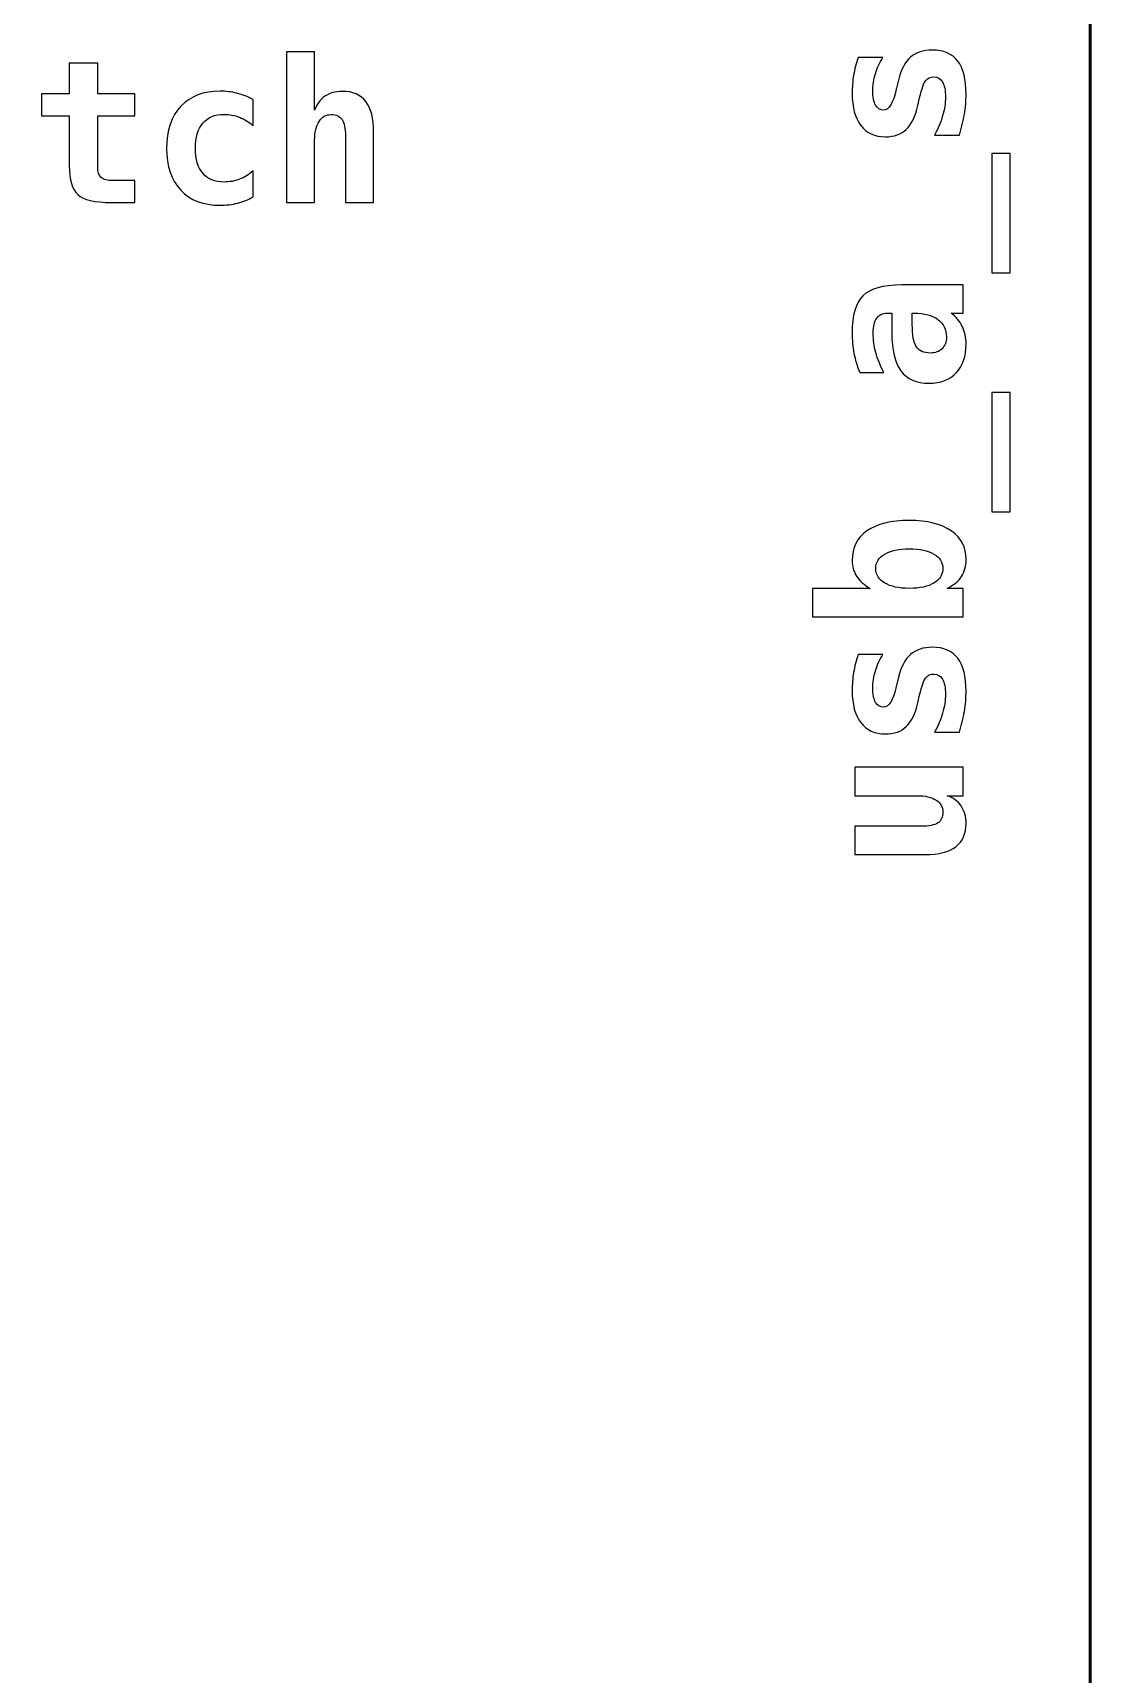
# Model space of a CAD drawing. Header units: centimetres. Extents: x -10.8 to 29.8, y -19.8 to 32.2.
# Drawn here: x -2.504 to -0.25, y -1.245 to 2.257 of the extents above; entities that cross this region are included whole.
import ezdxf

# ---------------------------------------------------------------- set-up
doc = ezdxf.new("R2010")
doc.units = ezdxf.units.CM
doc.header["$MEASUREMENT"] = 0
doc.layers.add('Layer 1', color=7, linetype='Continuous')

msp = doc.modelspace()

# ---------------------------------------------------------------- linework, layer by layer
at = {"layer": 'Layer 1', "lineweight": 53}
msp.add_open_spline([(-4.75, 8.75), (-4.75, 8.75), (-0.25, 8.75), (-0.25, 8.75), (-0.25, 8.75), (-0.25, 8.75), (-0.25, -4.75), (-0.25, -4.75), (-0.25, -4.75), (-0.25, -4.75), (-4.75, -4.75), (-4.75, -4.75), (-4.75, -4.75), (-4.75, -4.75), (-4.75, 8.75), (-4.75, 8.75)], degree=3, knots=[0, 0, 0, 0, 0.2, 0.2, 0.2, 0.2, 0.4, 0.4, 0.4, 0.4, 0.6, 0.6, 0.6, 0.6, 1, 1, 1, 1], dxfattribs=at)
at = {"layer": 'Layer 1'}
for points, knots in [([(-1.77781, 2.04572), (-1.77781, 2.04572), (-1.77781, 1.89544), (-1.77781, 1.89544), (-1.77781, 1.89544), (-1.77781, 1.89544), (-1.83792, 1.89544), (-1.83792, 1.89544), (-1.83792, 1.89544), (-1.83792, 1.89544), (-1.83792, 2.03648), (-1.83792, 2.03648), (-1.83792, 2.03648), (-1.83792, 2.05313), (-1.84032, 2.06505), (-1.84505, 2.07225), (-1.84505, 2.07225), (-1.84985, 2.07938), (-1.85761, 2.08298), (-1.86833, 2.08298), (-1.86833, 2.08298), (-1.87941, 2.08298), (-1.88802, 2.07811), (-1.89422, 2.06837), (-1.89422, 2.06837), (-1.90043, 2.0587), (-1.90354, 2.04523), (-1.90354, 2.02794), (-1.90354, 2.02794), (-1.90354, 2.02794), (-1.90354, 1.89544), (-1.90354, 1.89544), (-1.90354, 1.89544), (-1.90354, 1.89544), (-1.96365, 1.89544), (-1.96365, 1.89544), (-1.96365, 1.89544), (-1.96365, 1.89544), (-1.96365, 2.21717), (-1.96365, 2.21717), (-1.96365, 2.21717), (-1.96365, 2.21717), (-1.90354, 2.21717), (-1.90354, 2.21717), (-1.90354, 2.21717), (-1.90354, 2.21717), (-1.90354, 2.09229), (-1.90354, 2.09229), (-1.90354, 2.09229), (-1.89923, 2.10506), (-1.89197, 2.11494), (-1.88159, 2.12199), (-1.88159, 2.12199), (-1.87129, 2.12898), (-1.85881, 2.1325), (-1.8442, 2.1325), (-1.8442, 2.1325), (-1.82226, 2.1325), (-1.80575, 2.12524), (-1.79453, 2.1107), (-1.79453, 2.1107), (-1.78338, 2.09617), (-1.77781, 2.07451), (-1.77781, 2.04572)], [0, 0, 0, 0, 0.0588235, 0.0588235, 0.0588235, 0.0588235, 0.1176471, 0.1176471, 0.1176471, 0.1176471, 0.1764706, 0.1764706, 0.1764706, 0.1764706, 0.2352941, 0.2352941, 0.2352941, 0.2352941, 0.2941176, 0.2941176, 0.2941176, 0.2941176, 0.3529412, 0.3529412, 0.3529412, 0.3529412, 0.4117647, 0.4117647, 0.4117647, 0.4117647, 0.4705882, 0.4705882, 0.4705882, 0.4705882, 0.5294118, 0.5294118, 0.5294118, 0.5294118, 0.5882353, 0.5882353, 0.5882353, 0.5882353, 0.6470588, 0.6470588, 0.6470588, 0.6470588, 0.7058824, 0.7058824, 0.7058824, 0.7058824, 0.7647059, 0.7647059, 0.7647059, 0.7647059, 0.8235294, 0.8235294, 0.8235294, 0.8235294, 0.8823529, 0.8823529, 0.8823529, 0.8823529, 1, 1, 1, 1]), ([(-0.74479, 2.20489), (-0.74479, 2.20489), (-0.69188, 2.20489), (-0.69188, 2.20489), (-0.69188, 2.20489), (-0.699, 2.19374), (-0.70437, 2.1821), (-0.70804, 2.17004), (-0.70804, 2.17004), (-0.71163, 2.15797), (-0.71347, 2.14584), (-0.71347, 2.1337), (-0.71347, 2.1337), (-0.71347, 2.12016), (-0.71149, 2.10992), (-0.70761, 2.10308), (-0.70761, 2.10308), (-0.70366, 2.09617), (-0.69788, 2.09271), (-0.69019, 2.09271), (-0.69019, 2.09271), (-0.67918, 2.09271), (-0.67022, 2.10746), (-0.6633, 2.13695), (-0.6633, 2.13695), (-0.6633, 2.13695), (-0.66274, 2.13921), (-0.66274, 2.13921), (-0.66274, 2.13921), (-0.66274, 2.13921), (-0.65858, 2.15656), (-0.65858, 2.15656), (-0.65858, 2.15656), (-0.65336, 2.17865), (-0.64489, 2.19487), (-0.63325, 2.2051), (-0.63325, 2.2051), (-0.62161, 2.2154), (-0.60587, 2.22055), (-0.58605, 2.22055), (-0.58605, 2.22055), (-0.5622, 2.22055), (-0.54428, 2.21272), (-0.53235, 2.19713), (-0.53235, 2.19713), (-0.52043, 2.18147), (-0.5145, 2.15797), (-0.5145, 2.12658), (-0.5145, 2.12658), (-0.5145, 2.11268), (-0.5157, 2.09835), (-0.5181, 2.08382), (-0.5181, 2.08382), (-0.5205, 2.06921), (-0.5241, 2.0544), (-0.5289, 2.03937), (-0.5289, 2.03937), (-0.5289, 2.03937), (-0.58181, 2.03937), (-0.58181, 2.03937), (-0.58181, 2.03937), (-0.57426, 2.0527), (-0.56848, 2.06632), (-0.56453, 2.08015), (-0.56453, 2.08015), (-0.56051, 2.09398), (-0.55853, 2.10731), (-0.55853, 2.1203), (-0.55853, 2.1203), (-0.55853, 2.13448), (-0.56058, 2.1452), (-0.56474, 2.15247), (-0.56474, 2.15247), (-0.56883, 2.15974), (-0.57483, 2.16341), (-0.58266, 2.16341), (-0.58266, 2.16341), (-0.59042, 2.16341), (-0.59635, 2.16079), (-0.60044, 2.15564), (-0.60044, 2.15564), (-0.6046, 2.15049), (-0.60898, 2.13822), (-0.6137, 2.11874), (-0.6137, 2.11874), (-0.6137, 2.11874), (-0.61737, 2.10202), (-0.61737, 2.10202), (-0.61737, 2.10202), (-0.62266, 2.07888), (-0.63085, 2.06202), (-0.642, 2.05143), (-0.642, 2.05143), (-0.65314, 2.04085), (-0.6681, 2.03556), (-0.6868, 2.03556), (-0.6868, 2.03556), (-0.70916, 2.03556), (-0.72652, 2.0436), (-0.73887, 2.05976), (-0.73887, 2.05976), (-0.75129, 2.07585), (-0.75749, 2.09857), (-0.75749, 2.12778), (-0.75749, 2.12778), (-0.75749, 2.1409), (-0.75644, 2.15395), (-0.75432, 2.16693), (-0.75432, 2.16693), (-0.7522, 2.17999), (-0.74903, 2.19262), (-0.74479, 2.20489)], [0, 0, 0, 0, 0.0344828, 0.0344828, 0.0344828, 0.0344828, 0.0689655, 0.0689655, 0.0689655, 0.0689655, 0.1034483, 0.1034483, 0.1034483, 0.1034483, 0.137931, 0.137931, 0.137931, 0.137931, 0.1724138, 0.1724138, 0.1724138, 0.1724138, 0.2068966, 0.2068966, 0.2068966, 0.2068966, 0.2413793, 0.2413793, 0.2413793, 0.2413793, 0.2758621, 0.2758621, 0.2758621, 0.2758621, 0.3103448, 0.3103448, 0.3103448, 0.3103448, 0.3448276, 0.3448276, 0.3448276, 0.3448276, 0.3793103, 0.3793103, 0.3793103, 0.3793103, 0.4137931, 0.4137931, 0.4137931, 0.4137931, 0.4482759, 0.4482759, 0.4482759, 0.4482759, 0.4827586, 0.4827586, 0.4827586, 0.4827586, 0.5172414, 0.5172414, 0.5172414, 0.5172414, 0.5517241, 0.5517241, 0.5517241, 0.5517241, 0.5862069, 0.5862069, 0.5862069, 0.5862069, 0.6206897, 0.6206897, 0.6206897, 0.6206897, 0.6551724, 0.6551724, 0.6551724, 0.6551724, 0.6896552, 0.6896552, 0.6896552, 0.6896552, 0.7241379, 0.7241379, 0.7241379, 0.7241379, 0.7586207, 0.7586207, 0.7586207, 0.7586207, 0.7931034, 0.7931034, 0.7931034, 0.7931034, 0.8275862, 0.8275862, 0.8275862, 0.8275862, 0.862069, 0.862069, 0.862069, 0.862069, 0.8965517, 0.8965517, 0.8965517, 0.8965517, 0.9310345, 0.9310345, 0.9310345, 0.9310345, 1, 1, 1, 1]), ([(-2.36623, 2.19262), (-2.36623, 2.19262), (-2.36623, 2.127), (-2.36623, 2.127), (-2.36623, 2.127), (-2.36623, 2.127), (-2.28707, 2.127), (-2.28707, 2.127), (-2.28707, 2.127), (-2.28707, 2.127), (-2.28707, 2.08044), (-2.28707, 2.08044), (-2.28707, 2.08044), (-2.28707, 2.08044), (-2.36623, 2.08044), (-2.36623, 2.08044), (-2.36623, 2.08044), (-2.36623, 2.08044), (-2.36623, 1.97093), (-2.36623, 1.97093), (-2.36623, 1.97093), (-2.36623, 1.96063), (-2.36369, 1.95322), (-2.35868, 1.94871), (-2.35868, 1.94871), (-2.35367, 1.94426), (-2.34527, 1.94201), (-2.33356, 1.94201), (-2.33356, 1.94201), (-2.33356, 1.94201), (-2.28707, 1.94201), (-2.28707, 1.94201), (-2.28707, 1.94201), (-2.28707, 1.94201), (-2.28707, 1.89544), (-2.28707, 1.89544), (-2.28707, 1.89544), (-2.28707, 1.89544), (-2.33794, 1.89544), (-2.33794, 1.89544), (-2.33794, 1.89544), (-2.37265, 1.89544), (-2.39614, 1.90101), (-2.40835, 1.91209), (-2.40835, 1.91209), (-2.42063, 1.92317), (-2.42676, 1.94377), (-2.42676, 1.97383), (-2.42676, 1.97383), (-2.42676, 1.97383), (-2.42676, 2.08044), (-2.42676, 2.08044), (-2.42676, 2.08044), (-2.42676, 2.08044), (-2.48603, 2.08044), (-2.48603, 2.08044), (-2.48603, 2.08044), (-2.48603, 2.08044), (-2.48603, 2.127), (-2.48603, 2.127), (-2.48603, 2.127), (-2.48603, 2.127), (-2.42676, 2.127), (-2.42676, 2.127), (-2.42676, 2.127), (-2.42676, 2.127), (-2.42676, 2.19262), (-2.42676, 2.19262), (-2.42676, 2.19262), (-2.42676, 2.19262), (-2.36623, 2.19262), (-2.36623, 2.19262)], [0, 0, 0, 0, 0.0526316, 0.0526316, 0.0526316, 0.0526316, 0.1052632, 0.1052632, 0.1052632, 0.1052632, 0.1578947, 0.1578947, 0.1578947, 0.1578947, 0.2105263, 0.2105263, 0.2105263, 0.2105263, 0.2631579, 0.2631579, 0.2631579, 0.2631579, 0.3157895, 0.3157895, 0.3157895, 0.3157895, 0.3684211, 0.3684211, 0.3684211, 0.3684211, 0.4210526, 0.4210526, 0.4210526, 0.4210526, 0.4736842, 0.4736842, 0.4736842, 0.4736842, 0.5263158, 0.5263158, 0.5263158, 0.5263158, 0.5789474, 0.5789474, 0.5789474, 0.5789474, 0.6315789, 0.6315789, 0.6315789, 0.6315789, 0.6842105, 0.6842105, 0.6842105, 0.6842105, 0.7368421, 0.7368421, 0.7368421, 0.7368421, 0.7894737, 0.7894737, 0.7894737, 0.7894737, 0.8421053, 0.8421053, 0.8421053, 0.8421053, 0.8947368, 0.8947368, 0.8947368, 0.8947368, 1, 1, 1, 1]), ([(-2.03477, 1.90729), (-2.04492, 1.90137), (-2.05593, 1.89692), (-2.06764, 1.89396), (-2.06764, 1.89396), (-2.07936, 1.891), (-2.09191, 1.88951), (-2.10546, 1.88951), (-2.10546, 1.88951), (-2.14116, 1.88951), (-2.16903, 1.90024), (-2.18914, 1.92176), (-2.18914, 1.92176), (-2.20925, 1.94321), (-2.21934, 1.97298), (-2.21934, 2.01101), (-2.21934, 2.01101), (-2.21934, 2.04918), (-2.20918, 2.07902), (-2.18893, 2.10061), (-2.18893, 2.10061), (-2.16868, 2.12213), (-2.14074, 2.13293), (-2.10504, 2.13293), (-2.10504, 2.13293), (-2.09262, 2.13293), (-2.0807, 2.13145), (-2.0692, 2.12855), (-2.0692, 2.12855), (-2.0577, 2.12566), (-2.04619, 2.12122), (-2.03477, 2.11515), (-2.03477, 2.11515), (-2.03477, 2.11515), (-2.03477, 2.05969), (-2.03477, 2.05969), (-2.03477, 2.05969), (-2.04358, 2.06731), (-2.05325, 2.07317), (-2.06383, 2.07726), (-2.06383, 2.07726), (-2.07435, 2.08135), (-2.08528, 2.0834), (-2.09657, 2.0834), (-2.09657, 2.0834), (-2.11626, 2.0834), (-2.13143, 2.07712), (-2.14201, 2.06456), (-2.14201, 2.06456), (-2.15266, 2.052), (-2.15795, 2.03415), (-2.15795, 2.01101), (-2.15795, 2.01101), (-2.15795, 1.98787), (-2.15266, 1.97009), (-2.14201, 1.95767), (-2.14201, 1.95767), (-2.13143, 1.94525), (-2.11626, 1.93904), (-2.09657, 1.93904), (-2.09657, 1.93904), (-2.08486, 1.93904), (-2.07392, 1.94102), (-2.06369, 1.9449), (-2.06369, 1.9449), (-2.05353, 1.94885), (-2.04387, 1.95478), (-2.03477, 1.96275), (-2.03477, 1.96275), (-2.03477, 1.96275), (-2.03477, 1.90729), (-2.03477, 1.90729)], [0, 0, 0, 0, 0.0526316, 0.0526316, 0.0526316, 0.0526316, 0.1052632, 0.1052632, 0.1052632, 0.1052632, 0.1578947, 0.1578947, 0.1578947, 0.1578947, 0.2105263, 0.2105263, 0.2105263, 0.2105263, 0.2631579, 0.2631579, 0.2631579, 0.2631579, 0.3157895, 0.3157895, 0.3157895, 0.3157895, 0.3684211, 0.3684211, 0.3684211, 0.3684211, 0.4210526, 0.4210526, 0.4210526, 0.4210526, 0.4736842, 0.4736842, 0.4736842, 0.4736842, 0.5263158, 0.5263158, 0.5263158, 0.5263158, 0.5789474, 0.5789474, 0.5789474, 0.5789474, 0.6315789, 0.6315789, 0.6315789, 0.6315789, 0.6842105, 0.6842105, 0.6842105, 0.6842105, 0.7368421, 0.7368421, 0.7368421, 0.7368421, 0.7894737, 0.7894737, 0.7894737, 0.7894737, 0.8421053, 0.8421053, 0.8421053, 0.8421053, 0.8947368, 0.8947368, 0.8947368, 0.8947368, 1, 1, 1, 1]), ([(-0.45989, 2), (-0.45989, 2), (-0.42052, 2), (-0.42052, 2), (-0.42052, 2), (-0.42052, 2), (-0.42052, 1.74516), (-0.42052, 1.74516), (-0.42052, 1.74516), (-0.42052, 1.74516), (-0.45989, 1.74516), (-0.45989, 1.74516), (-0.45989, 1.74516), (-0.45989, 1.74516), (-0.45989, 2), (-0.45989, 2)], [0, 0, 0, 0, 0.2, 0.2, 0.2, 0.2, 0.4, 0.4, 0.4, 0.4, 0.6, 0.6, 0.6, 0.6, 1, 1, 1, 1]), ([(-0.65258, 1.71934), (-0.65258, 1.71934), (-0.52043, 1.71934), (-0.52043, 1.71934), (-0.52043, 1.71934), (-0.52043, 1.71934), (-0.52043, 1.65923), (-0.52043, 1.65923), (-0.52043, 1.65923), (-0.52043, 1.65923), (-0.54625, 1.65923), (-0.54625, 1.65923), (-0.54625, 1.65923), (-0.53609, 1.65196), (-0.52826, 1.64258), (-0.52276, 1.63115), (-0.52276, 1.63115), (-0.51726, 1.61972), (-0.5145, 1.60709), (-0.5145, 1.59333), (-0.5145, 1.59333), (-0.5145, 1.56701), (-0.52149, 1.54648), (-0.53539, 1.53181), (-0.53539, 1.53181), (-0.54929, 1.51713), (-0.56869, 1.50979), (-0.59367, 1.50979), (-0.59367, 1.50979), (-0.62069, 1.50979), (-0.64066, 1.51854), (-0.6535, 1.53604), (-0.6535, 1.53604), (-0.66641, 1.55354), (-0.67283, 1.58056), (-0.67283, 1.61718), (-0.67283, 1.61718), (-0.67283, 1.61718), (-0.67283, 1.65923), (-0.67283, 1.65923), (-0.67283, 1.65923), (-0.67283, 1.65923), (-0.68292, 1.65923), (-0.68292, 1.65923), (-0.68292, 1.65923), (-0.69273, 1.65923), (-0.70006, 1.6557), (-0.70507, 1.64857), (-0.70507, 1.64857), (-0.71008, 1.64145), (-0.71262, 1.63101), (-0.71262, 1.61718), (-0.71262, 1.61718), (-0.71262, 1.60271), (-0.71079, 1.58874), (-0.70719, 1.57513), (-0.70719, 1.57513), (-0.70352, 1.56158), (-0.69773, 1.5474), (-0.68976, 1.53265), (-0.68976, 1.53265), (-0.68976, 1.53265), (-0.74141, 1.53265), (-0.74141, 1.53265), (-0.74141, 1.53265), (-0.74691, 1.54599), (-0.75093, 1.55961), (-0.75354, 1.57336), (-0.75354, 1.57336), (-0.75615, 1.58719), (-0.75749, 1.6018), (-0.75749, 1.61718), (-0.75749, 1.61718), (-0.75749, 1.65485), (-0.74987, 1.68124), (-0.73456, 1.69648), (-0.73456, 1.69648), (-0.71925, 1.71172), (-0.69195, 1.71934), (-0.65258, 1.71934)], [0, 0, 0, 0, 0.047619, 0.047619, 0.047619, 0.047619, 0.0952381, 0.0952381, 0.0952381, 0.0952381, 0.1428571, 0.1428571, 0.1428571, 0.1428571, 0.1904762, 0.1904762, 0.1904762, 0.1904762, 0.2380952, 0.2380952, 0.2380952, 0.2380952, 0.2857143, 0.2857143, 0.2857143, 0.2857143, 0.3333333, 0.3333333, 0.3333333, 0.3333333, 0.3809524, 0.3809524, 0.3809524, 0.3809524, 0.4285714, 0.4285714, 0.4285714, 0.4285714, 0.4761905, 0.4761905, 0.4761905, 0.4761905, 0.5238095, 0.5238095, 0.5238095, 0.5238095, 0.5714286, 0.5714286, 0.5714286, 0.5714286, 0.6190476, 0.6190476, 0.6190476, 0.6190476, 0.6666667, 0.6666667, 0.6666667, 0.6666667, 0.7142857, 0.7142857, 0.7142857, 0.7142857, 0.7619048, 0.7619048, 0.7619048, 0.7619048, 0.8095238, 0.8095238, 0.8095238, 0.8095238, 0.8571429, 0.8571429, 0.8571429, 0.8571429, 0.9047619, 0.9047619, 0.9047619, 0.9047619, 1, 1, 1, 1]), ([(-0.62923, 1.63503), (-0.62923, 1.61238), (-0.62633, 1.59658), (-0.62055, 1.58762), (-0.62055, 1.58762), (-0.61476, 1.57865), (-0.60481, 1.57414), (-0.59077, 1.57414), (-0.59077, 1.57414), (-0.58026, 1.57414), (-0.57194, 1.57724), (-0.56573, 1.58345), (-0.56573, 1.58345), (-0.55952, 1.58966), (-0.55641, 1.59806), (-0.55641, 1.60871), (-0.55641, 1.60871), (-0.55641, 1.62473), (-0.56248, 1.63714), (-0.57455, 1.64596), (-0.57455, 1.64596), (-0.58661, 1.65478), (-0.60347, 1.65923), (-0.62506, 1.65923), (-0.62506, 1.65923), (-0.62506, 1.65923), (-0.62923, 1.65923), (-0.62923, 1.65923), (-0.62923, 1.65923), (-0.62923, 1.65923), (-0.62923, 1.63503), (-0.62923, 1.63503)], [0, 0, 0, 0, 0.1111111, 0.1111111, 0.1111111, 0.1111111, 0.2222222, 0.2222222, 0.2222222, 0.2222222, 0.3333333, 0.3333333, 0.3333333, 0.3333333, 0.4444444, 0.4444444, 0.4444444, 0.4444444, 0.5555556, 0.5555556, 0.5555556, 0.5555556, 0.6666667, 0.6666667, 0.6666667, 0.6666667, 0.7777778, 0.7777778, 0.7777778, 0.7777778, 1, 1, 1, 1]), ([(-0.45989, 1.49032), (-0.45989, 1.49032), (-0.42052, 1.49032), (-0.42052, 1.49032), (-0.42052, 1.49032), (-0.42052, 1.49032), (-0.42052, 1.23548), (-0.42052, 1.23548), (-0.42052, 1.23548), (-0.42052, 1.23548), (-0.45989, 1.23548), (-0.45989, 1.23548), (-0.45989, 1.23548), (-0.45989, 1.23548), (-0.45989, 1.49032), (-0.45989, 1.49032)], [0, 0, 0, 0, 0.2, 0.2, 0.2, 0.2, 0.4, 0.4, 0.4, 0.4, 0.6, 0.6, 0.6, 0.6, 1, 1, 1, 1]), ([(-0.71911, 1.07208), (-0.73188, 1.07949), (-0.74148, 1.08817), (-0.7479, 1.09797), (-0.7479, 1.09797), (-0.75432, 1.10785), (-0.75749, 1.11893), (-0.75749, 1.13135), (-0.75749, 1.13135), (-0.75749, 1.15872), (-0.74705, 1.17989), (-0.7261, 1.19463), (-0.7261, 1.19463), (-0.70514, 1.20945), (-0.67509, 1.21686), (-0.636, 1.21686), (-0.636, 1.21686), (-0.59741, 1.21686), (-0.56756, 1.20959), (-0.54632, 1.19499), (-0.54632, 1.19499), (-0.52509, 1.18038), (-0.5145, 1.15985), (-0.5145, 1.13339), (-0.5145, 1.13339), (-0.5145, 1.11949), (-0.51789, 1.10743), (-0.52459, 1.09706), (-0.52459, 1.09706), (-0.53137, 1.08675), (-0.54138, 1.07843), (-0.55472, 1.07208), (-0.55472, 1.07208), (-0.55472, 1.07208), (-0.52043, 1.07208), (-0.52043, 1.07208), (-0.52043, 1.07208), (-0.52043, 1.07208), (-0.52043, 1.01154), (-0.52043, 1.01154), (-0.52043, 1.01154), (-0.52043, 1.01154), (-0.84216, 1.01154), (-0.84216, 1.01154), (-0.84216, 1.01154), (-0.84216, 1.01154), (-0.84216, 1.07208), (-0.84216, 1.07208), (-0.84216, 1.07208), (-0.84216, 1.07208), (-0.71911, 1.07208), (-0.71911, 1.07208)], [0, 0, 0, 0, 0.0714286, 0.0714286, 0.0714286, 0.0714286, 0.1428571, 0.1428571, 0.1428571, 0.1428571, 0.2142857, 0.2142857, 0.2142857, 0.2142857, 0.2857143, 0.2857143, 0.2857143, 0.2857143, 0.3571429, 0.3571429, 0.3571429, 0.3571429, 0.4285714, 0.4285714, 0.4285714, 0.4285714, 0.5, 0.5, 0.5, 0.5, 0.5714286, 0.5714286, 0.5714286, 0.5714286, 0.6428571, 0.6428571, 0.6428571, 0.6428571, 0.7142857, 0.7142857, 0.7142857, 0.7142857, 0.7857143, 0.7857143, 0.7857143, 0.7857143, 0.8571429, 0.8571429, 0.8571429, 0.8571429, 1, 1, 1, 1]), ([(-0.63558, 1.15632), (-0.65787, 1.15632), (-0.67544, 1.15258), (-0.68807, 1.14517), (-0.68807, 1.14517), (-0.70077, 1.13777), (-0.70712, 1.12746), (-0.70712, 1.11441), (-0.70712, 1.11441), (-0.70712, 1.10136), (-0.70077, 1.09099), (-0.68807, 1.08344), (-0.68807, 1.08344), (-0.67544, 1.07589), (-0.65787, 1.07208), (-0.63558, 1.07208), (-0.63558, 1.07208), (-0.61321, 1.07208), (-0.59571, 1.07589), (-0.58308, 1.08344), (-0.58308, 1.08344), (-0.57038, 1.09099), (-0.56403, 1.10136), (-0.56403, 1.11441), (-0.56403, 1.11441), (-0.56403, 1.12746), (-0.57038, 1.13777), (-0.58308, 1.14517), (-0.58308, 1.14517), (-0.59571, 1.15258), (-0.61321, 1.15632), (-0.63558, 1.15632)], [0, 0, 0, 0, 0.1111111, 0.1111111, 0.1111111, 0.1111111, 0.2222222, 0.2222222, 0.2222222, 0.2222222, 0.3333333, 0.3333333, 0.3333333, 0.3333333, 0.4444444, 0.4444444, 0.4444444, 0.4444444, 0.5555556, 0.5555556, 0.5555556, 0.5555556, 0.6666667, 0.6666667, 0.6666667, 0.6666667, 0.7777778, 0.7777778, 0.7777778, 0.7777778, 1, 1, 1, 1]), ([(-0.74479, 0.93069), (-0.74479, 0.93069), (-0.69188, 0.93069), (-0.69188, 0.93069), (-0.69188, 0.93069), (-0.699, 0.91954), (-0.70437, 0.9079), (-0.70804, 0.89584), (-0.70804, 0.89584), (-0.71163, 0.88377), (-0.71347, 0.87164), (-0.71347, 0.8595), (-0.71347, 0.8595), (-0.71347, 0.84596), (-0.71149, 0.83572), (-0.70761, 0.82888), (-0.70761, 0.82888), (-0.70366, 0.82197), (-0.69788, 0.81851), (-0.69019, 0.81851), (-0.69019, 0.81851), (-0.67918, 0.81851), (-0.67022, 0.83326), (-0.6633, 0.86275), (-0.6633, 0.86275), (-0.6633, 0.86275), (-0.66274, 0.86501), (-0.66274, 0.86501), (-0.66274, 0.86501), (-0.66274, 0.86501), (-0.65858, 0.88236), (-0.65858, 0.88236), (-0.65858, 0.88236), (-0.65336, 0.90445), (-0.64489, 0.92067), (-0.63325, 0.9309), (-0.63325, 0.9309), (-0.62161, 0.9412), (-0.60587, 0.94635), (-0.58605, 0.94635), (-0.58605, 0.94635), (-0.5622, 0.94635), (-0.54428, 0.93852), (-0.53235, 0.92293), (-0.53235, 0.92293), (-0.52043, 0.90727), (-0.5145, 0.88377), (-0.5145, 0.85238), (-0.5145, 0.85238), (-0.5145, 0.83848), (-0.5157, 0.82415), (-0.5181, 0.80962), (-0.5181, 0.80962), (-0.5205, 0.79501), (-0.5241, 0.7802), (-0.5289, 0.76517), (-0.5289, 0.76517), (-0.5289, 0.76517), (-0.58181, 0.76517), (-0.58181, 0.76517), (-0.58181, 0.76517), (-0.57426, 0.7785), (-0.56848, 0.79212), (-0.56453, 0.80595), (-0.56453, 0.80595), (-0.56051, 0.81978), (-0.55853, 0.83311), (-0.55853, 0.8461), (-0.55853, 0.8461), (-0.55853, 0.86028), (-0.56058, 0.871), (-0.56474, 0.87827), (-0.56474, 0.87827), (-0.56883, 0.88554), (-0.57483, 0.88921), (-0.58266, 0.88921), (-0.58266, 0.88921), (-0.59042, 0.88921), (-0.59635, 0.88659), (-0.60044, 0.88144), (-0.60044, 0.88144), (-0.6046, 0.87629), (-0.60898, 0.86402), (-0.6137, 0.84454), (-0.6137, 0.84454), (-0.6137, 0.84454), (-0.61737, 0.82782), (-0.61737, 0.82782), (-0.61737, 0.82782), (-0.62266, 0.80468), (-0.63085, 0.78782), (-0.642, 0.77723), (-0.642, 0.77723), (-0.65314, 0.76665), (-0.6681, 0.76136), (-0.6868, 0.76136), (-0.6868, 0.76136), (-0.70916, 0.76136), (-0.72652, 0.7694), (-0.73887, 0.78556), (-0.73887, 0.78556), (-0.75129, 0.80165), (-0.75749, 0.82437), (-0.75749, 0.85358), (-0.75749, 0.85358), (-0.75749, 0.8667), (-0.75644, 0.87975), (-0.75432, 0.89273), (-0.75432, 0.89273), (-0.7522, 0.90579), (-0.74903, 0.91842), (-0.74479, 0.93069)], [0, 0, 0, 0, 0.0344828, 0.0344828, 0.0344828, 0.0344828, 0.0689655, 0.0689655, 0.0689655, 0.0689655, 0.1034483, 0.1034483, 0.1034483, 0.1034483, 0.137931, 0.137931, 0.137931, 0.137931, 0.1724138, 0.1724138, 0.1724138, 0.1724138, 0.2068966, 0.2068966, 0.2068966, 0.2068966, 0.2413793, 0.2413793, 0.2413793, 0.2413793, 0.2758621, 0.2758621, 0.2758621, 0.2758621, 0.3103448, 0.3103448, 0.3103448, 0.3103448, 0.3448276, 0.3448276, 0.3448276, 0.3448276, 0.3793103, 0.3793103, 0.3793103, 0.3793103, 0.4137931, 0.4137931, 0.4137931, 0.4137931, 0.4482759, 0.4482759, 0.4482759, 0.4482759, 0.4827586, 0.4827586, 0.4827586, 0.4827586, 0.5172414, 0.5172414, 0.5172414, 0.5172414, 0.5517241, 0.5517241, 0.5517241, 0.5517241, 0.5862069, 0.5862069, 0.5862069, 0.5862069, 0.6206897, 0.6206897, 0.6206897, 0.6206897, 0.6551724, 0.6551724, 0.6551724, 0.6551724, 0.6896552, 0.6896552, 0.6896552, 0.6896552, 0.7241379, 0.7241379, 0.7241379, 0.7241379, 0.7586207, 0.7586207, 0.7586207, 0.7586207, 0.7931034, 0.7931034, 0.7931034, 0.7931034, 0.8275862, 0.8275862, 0.8275862, 0.8275862, 0.862069, 0.862069, 0.862069, 0.862069, 0.8965517, 0.8965517, 0.8965517, 0.8965517, 0.9310345, 0.9310345, 0.9310345, 0.9310345, 1, 1, 1, 1]), ([(-0.60129, 0.50398), (-0.60129, 0.50398), (-0.75199, 0.50398), (-0.75199, 0.50398), (-0.75199, 0.50398), (-0.75199, 0.50398), (-0.75199, 0.56452), (-0.75199, 0.56452), (-0.75199, 0.56452), (-0.75199, 0.56452), (-0.61053, 0.56452), (-0.61053, 0.56452), (-0.61053, 0.56452), (-0.59388, 0.56452), (-0.58195, 0.56684), (-0.57476, 0.57157), (-0.57476, 0.57157), (-0.56763, 0.57623), (-0.56403, 0.58406), (-0.56403, 0.59493), (-0.56403, 0.59493), (-0.56403, 0.60586), (-0.56883, 0.61433), (-0.5785, 0.62047), (-0.5785, 0.62047), (-0.58816, 0.6266), (-0.60164, 0.62971), (-0.61907, 0.62971), (-0.61907, 0.62971), (-0.61907, 0.62971), (-0.75199, 0.62971), (-0.75199, 0.62971), (-0.75199, 0.62971), (-0.75199, 0.62971), (-0.75199, 0.69024), (-0.75199, 0.69024), (-0.75199, 0.69024), (-0.75199, 0.69024), (-0.52043, 0.69024), (-0.52043, 0.69024), (-0.52043, 0.69024), (-0.52043, 0.69024), (-0.52043, 0.62971), (-0.52043, 0.62971), (-0.52043, 0.62971), (-0.52043, 0.62971), (-0.55472, 0.62971), (-0.55472, 0.62971), (-0.55472, 0.62971), (-0.54195, 0.6254), (-0.53207, 0.61814), (-0.52502, 0.60791), (-0.52502, 0.60791), (-0.51803, 0.59761), (-0.5145, 0.58526), (-0.5145, 0.5708), (-0.5145, 0.5708), (-0.5145, 0.54871), (-0.52177, 0.53206), (-0.53638, 0.52084), (-0.53638, 0.52084), (-0.55098, 0.50962), (-0.57264, 0.50398), (-0.60129, 0.50398)], [0, 0, 0, 0, 0.0588235, 0.0588235, 0.0588235, 0.0588235, 0.1176471, 0.1176471, 0.1176471, 0.1176471, 0.1764706, 0.1764706, 0.1764706, 0.1764706, 0.2352941, 0.2352941, 0.2352941, 0.2352941, 0.2941176, 0.2941176, 0.2941176, 0.2941176, 0.3529412, 0.3529412, 0.3529412, 0.3529412, 0.4117647, 0.4117647, 0.4117647, 0.4117647, 0.4705882, 0.4705882, 0.4705882, 0.4705882, 0.5294118, 0.5294118, 0.5294118, 0.5294118, 0.5882353, 0.5882353, 0.5882353, 0.5882353, 0.6470588, 0.6470588, 0.6470588, 0.6470588, 0.7058824, 0.7058824, 0.7058824, 0.7058824, 0.7647059, 0.7647059, 0.7647059, 0.7647059, 0.8235294, 0.8235294, 0.8235294, 0.8235294, 0.8823529, 0.8823529, 0.8823529, 0.8823529, 1, 1, 1, 1])]:
    msp.add_open_spline(points, degree=3, knots=knots, dxfattribs=at)

doc.saveas('drawing.dxf')
